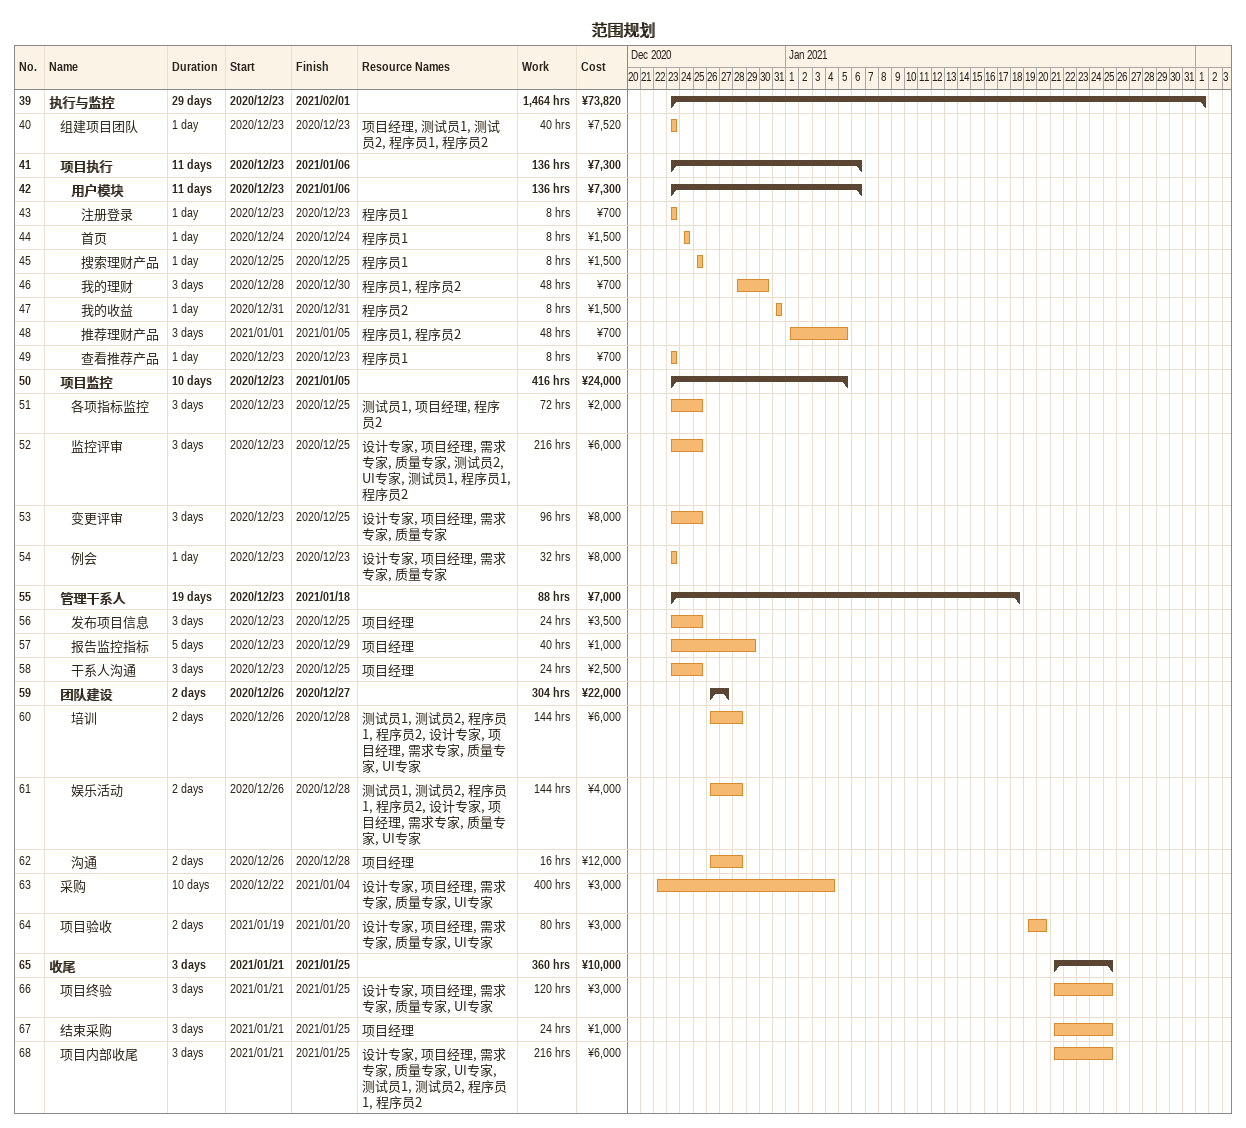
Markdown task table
范围规划

| ID | Level | Task | Duration | Start | Finish | Resources | Work (h) | Cost (¥) |
|---|---|---|---|---|---|---|---|---|
| 39 | 1 | **执行与监控** | 29d | 2020-12-23 | 2021-02-01 |  | 1464 | 73820 |
| 40 | 2 | 组建项目团队 | 1d | 2020-12-23 | 2020-12-23 | 项目经理, 测试员1, 测试员2, 程序员1, 程序员2 | 40 | 7520 |
| 41 | 2 | **项目执行** | 11d | 2020-12-23 | 2021-01-06 |  | 136 | 7300 |
| 42 | 3 | **用户模块** | 11d | 2020-12-23 | 2021-01-06 |  | 136 | 7300 |
| 43 | 4 | 注册登录 | 1d | 2020-12-23 | 2020-12-23 | 程序员1 | 8 | 700 |
| 44 | 4 | 首页 | 1d | 2020-12-24 | 2020-12-24 | 程序员1 | 8 | 1500 |
| 45 | 4 | 搜索理财产品 | 1d | 2020-12-25 | 2020-12-25 | 程序员1 | 8 | 1500 |
| 46 | 4 | 我的理财 | 3d | 2020-12-28 | 2020-12-30 | 程序员1, 程序员2 | 48 | 700 |
| 47 | 4 | 我的收益 | 1d | 2020-12-31 | 2020-12-31 | 程序员2 | 8 | 1500 |
| 48 | 4 | 推荐理财产品 | 3d | 2021-01-01 | 2021-01-05 | 程序员1, 程序员2 | 48 | 700 |
| 49 | 4 | 查看推荐产品 | 1d | 2020-12-23 | 2020-12-23 | 程序员1 | 8 | 700 |
| 50 | 2 | **项目监控** | 10d | 2020-12-23 | 2021-01-05 |  | 416 | 24000 |
| 51 | 3 | 各项指标监控 | 3d | 2020-12-23 | 2020-12-25 | 测试员1, 项目经理, 程序员2 | 72 | 2000 |
| 52 | 3 | 监控评审 | 3d | 2020-12-23 | 2020-12-25 | 设计专家, 项目经理, 需求专家, 质量专家, 测试员2, UI专家, 测试员1, 程序员1, 程序员2 | 216 | 6000 |
| 53 | 3 | 变更评审 | 3d | 2020-12-23 | 2020-12-25 | 设计专家, 项目经理, 需求专家, 质量专家 | 96 | 8000 |
| 54 | 3 | 例会 | 1d | 2020-12-23 | 2020-12-23 | 设计专家, 项目经理, 需求专家, 质量专家 | 32 | 8000 |
| 55 | 2 | **管理干系人** | 19d | 2020-12-23 | 2021-01-18 |  | 88 | 7000 |
| 56 | 3 | 发布项目信息 | 3d | 2020-12-23 | 2020-12-25 | 项目经理 | 24 | 3500 |
| 57 | 3 | 报告监控指标 | 5d | 2020-12-23 | 2020-12-29 | 项目经理 | 40 | 1000 |
| 58 | 3 | 干系人沟通 | 3d | 2020-12-23 | 2020-12-25 | 项目经理 | 24 | 2500 |
| 59 | 2 | **团队建设** | 2d | 2020-12-26 | 2020-12-27 |  | 304 | 22000 |
| 60 | 3 | 培训 | 2d | 2020-12-26 | 2020-12-28 | 测试员1, 测试员2, 程序员1, 程序员2, 设计专家, 项目经理, 需求专家, 质量专家, UI专家 | 144 | 6000 |
| 61 | 3 | 娱乐活动 | 2d | 2020-12-26 | 2020-12-28 | 测试员1, 测试员2, 程序员1, 程序员2, 设计专家, 项目经理, 需求专家, 质量专家, UI专家 | 144 | 4000 |
| 62 | 3 | 沟通 | 2d | 2020-12-26 | 2020-12-28 | 项目经理 | 16 | 12000 |
| 63 | 2 | 采购 | 10d | 2020-12-22 | 2021-01-04 | 设计专家, 项目经理, 需求专家, 质量专家, UI专家 | 400 | 3000 |
| 64 | 2 | 项目验收 | 2d | 2021-01-19 | 2021-01-20 | 设计专家, 项目经理, 需求专家, 质量专家, UI专家 | 80 | 3000 |
| 65 | 1 | **收尾** | 3d | 2021-01-21 | 2021-01-25 |  | 360 | 10000 |
| 66 | 2 | 项目终验 | 3d | 2021-01-21 | 2021-01-25 | 设计专家, 项目经理, 需求专家, 质量专家, UI专家 | 120 | 3000 |
| 67 | 2 | 结束采购 | 3d | 2021-01-21 | 2021-01-25 | 项目经理 | 24 | 1000 |
| 68 | 2 | 项目内部收尾 | 3d | 2021-01-21 | 2021-01-25 | 设计专家, 项目经理, 需求专家, 质量专家, UI专家, 测试员1, 测试员2, 程序员1, 程序员2 | 216 | 6000 |
